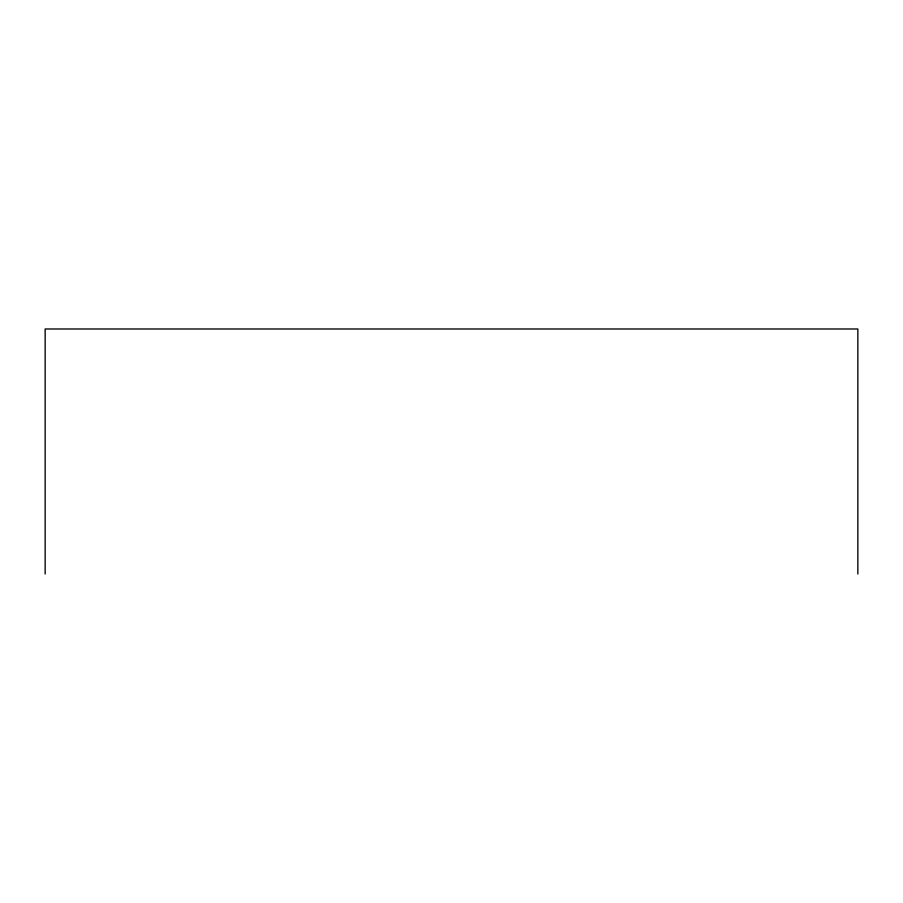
<?xml version="1.0" encoding="UTF-8"?>
<svg xmlns="http://www.w3.org/2000/svg" width="903" height="903" viewBox="0 0 903 903"><rect width="100%" height="100%" fill="white"/><g stroke="black" fill="none" stroke-linecap="round" stroke-linejoin="round"><path stroke-width="1.35" d="M857.85 574.015L857.85 328.985L45.15 328.985L45.15 574.015"/></g></svg>
